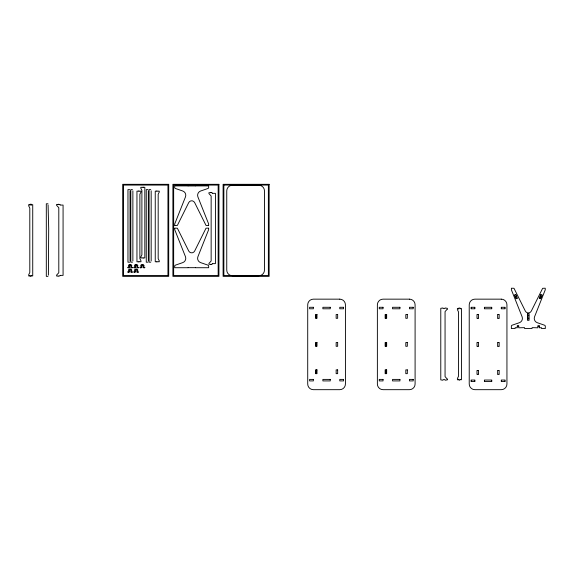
<?xml version="1.0" encoding="UTF-8"?>
<svg xmlns="http://www.w3.org/2000/svg" width="574" height="574" viewBox="0 0 574 574"><rect width="100%" height="100%" fill="white"/><g stroke="black" fill="none" stroke-linecap="round" stroke-linejoin="round"><path stroke-width="0.86" d="M31.319 275.599C31.584 277.127 29.74 276.281 30.056 275.463M31.62 275.599L32.732 275.979L32.732 204.617L31.62 204.99M58.046 204.423L58.799 204.215M139.532 191.149L138.363 190.999M142.252 257.913L143.421 258.063M157.821 191.149L156.652 190.999M210.393 192.692L211.146 192.484M460.018 379.4C460.262 381.007 458.475 379.945 458.769 379.271M48.388 275.161L48.69 228.617L48.08 204.918M130.047 260.991L130.047 190.812M132.874 260.991L132.874 190.812M148.336 260.991L148.336 190.812M151.17 260.991L151.17 190.812M447.268 309.164L445.266 311.352A0.753 0.753 0 0 0 445.058 311.876L445.058 376.322A0.753 0.753 0 0 0 445.266 376.845L447.268 379.084M539.259 298.215L540.744 294.469M540.658 298.767L542.15 295.022M132.644 267.262L132.221 267.907L130.772 267.62L130.772 265.396M132.644 271.782L132.221 272.435L130.772 272.141L130.772 269.916M138.678 267.262L138.234 267.914L136.806 267.62L136.806 265.396M138.678 271.782L138.234 272.442L136.806 272.141L136.806 269.916M144.935 267.262L144.49 267.914L143.062 267.62L143.062 265.396M195.26 185.954L188.121 185.954M188.121 267.671L195.26 267.671M30.056 205.133L30.149 204.236L31.319 204.236L31.319 204.99M29.977 275.448L29.848 275.979L28.7 275.979L28.7 274.917A0.854 0.854 0 0 1 28.772 274.53L29.719 272.679A0.753 0.753 0 0 0 29.798 272.341L29.798 208.247A0.753 0.753 0 0 0 29.719 207.91L28.779 206.059A0.753 0.753 0 0 1 28.7 205.714L28.7 204.617L29.848 204.617L29.977 205.14M458.669 379.256L458.547 379.78L457.399 379.78L457.399 378.675A0.753 0.753 0 0 1 457.478 378.338L458.418 376.479A0.753 0.753 0 0 0 458.497 376.142L458.497 312.055A0.753 0.753 0 0 0 458.418 311.711L457.478 309.86A0.854 0.854 0 0 1 457.399 309.472L457.399 308.417L458.547 308.417L458.669 308.941M458.755 308.934L458.848 308.037L460.018 308.037L460.018 308.798M514.799 294.907L515.61 294.584M515.337 296.256L516.148 295.933M515.768 297.339L516.578 297.023M516.291 298.652L517.095 298.329M128.289 267.369L128.755 267.226M134.323 267.369L134.79 267.226M140.587 267.369L141.053 267.226M128.289 271.897L128.755 271.753M134.323 271.897L134.79 271.753M187.999 185.904L174.718 185.904L174.718 187.433A1.134 1.134 0 0 0 175.479 188.502L182.726 190.999A4.527 4.527 0 0 1 185.459 196.947L174.74 223.932L174.718 225.36M195.382 185.904L208.663 185.904L208.663 187.433A1.134 1.134 0 0 1 207.896 188.502L200.649 190.999A4.527 4.527 0 0 0 197.922 196.947L208.635 223.932L208.663 225.36M141.95 187.303L140.802 187.303L140.802 188.028A0.753 0.753 0 0 0 140.881 188.365L141.814 190.216A0.753 0.753 0 0 1 141.9 190.561L141.9 254.648A0.753 0.753 0 0 1 141.814 254.992L140.881 256.843A0.753 0.753 0 0 0 140.802 257.181L140.802 257.913L141.95 257.913M143.572 187.303L144.827 187.303L144.827 257.913L143.572 257.913M129.645 189.614L127.966 189.614L127.966 262.189L129.645 262.189M132.472 189.614L130.8 189.614L130.8 262.189L132.472 262.189M147.941 189.614L146.262 189.614L146.262 262.189L147.941 262.189M150.768 189.614L149.089 189.614L149.089 262.189L150.768 262.189M138.212 191.149L136.949 191.149L136.949 261.758L138.212 261.758M139.834 191.149L140.982 191.149L140.982 191.874A0.753 0.753 0 0 1 140.903 192.211L139.963 194.069A0.753 0.753 0 0 0 139.884 194.407L139.884 258.501A0.753 0.753 0 0 0 139.963 258.838L140.903 260.689A0.753 0.753 0 0 1 140.982 261.034L140.982 261.758L139.834 261.758M156.501 191.149L155.245 191.149L155.245 261.758L156.501 261.758M158.123 191.149L159.278 191.149L159.278 191.874A0.753 0.753 0 0 1 159.192 192.211L158.259 194.069A0.753 0.753 0 0 0 158.18 194.407L158.18 258.501A0.753 0.753 0 0 0 158.259 258.838L159.192 260.689A0.753 0.753 0 0 1 159.278 261.034L159.278 261.758L158.123 261.758M210.091 192.692L208.929 192.692L208.943 193.596L210.938 195.748A0.753 0.753 0 0 1 211.146 196.265L211.146 260.711A0.753 0.753 0 0 1 210.938 261.235L208.943 263.387L208.929 264.284L210.091 264.284M211.361 192.692L212.516 193.036M212.516 193.338L215.422 193.338L215.422 263.645L212.516 263.645M47.986 203.784L46.307 203.784L46.307 276.352L47.986 276.352M57.744 204.423L56.582 204.423L56.596 205.327L58.591 207.472A0.753 0.753 0 0 1 58.799 207.996L58.799 272.442A0.753 0.753 0 0 1 58.591 272.966L56.604 275.082L56.582 276.015L57.744 276.015M59.014 204.423L60.17 204.767M60.17 205.069L63.075 205.069L63.075 275.377L60.17 275.377M174.869 225.51L177.366 225.417L188.717 202.608A3.322 3.322 0 0 1 194.665 202.608L206.016 225.417L208.513 225.51M174.869 228.115L177.366 228.201L188.717 251.017A3.322 3.322 0 0 0 194.665 251.017L206.016 228.201L208.513 228.115M211.39 264.284L212.516 263.947M129.652 265.166L130.571 265.166M135.686 265.166L136.605 265.166M141.943 265.166L142.861 265.166M187.999 267.721L174.718 267.721L174.718 266.192A1.134 1.134 0 0 1 175.479 265.123L182.726 262.627A4.527 4.527 0 0 0 185.459 256.678L174.74 229.693L174.718 228.265M195.382 267.721L208.663 267.721L208.663 266.192A1.134 1.134 0 0 0 207.896 265.123L200.649 262.627A4.527 4.527 0 0 1 197.922 256.678L208.635 229.693L208.663 228.265M129.652 269.694L130.571 269.694M135.686 269.694L136.605 269.694M59.043 276.015L60.17 275.678M471.111 307.284L474.877 307.284M484.391 307.284L491.774 307.284M501.281 307.284L505.055 307.284M471.111 308.79L474.877 308.79M484.391 308.79L491.774 308.79M501.281 308.79L505.055 308.79M527.893 313.698L528.762 313.698M477.317 314.538L478.185 314.538M497.981 314.538L498.849 314.538M527.893 315.155L528.762 315.155M527.893 315.915L528.762 315.915M527.893 317.974L528.762 317.974M477.317 318.305L478.185 318.305M497.981 318.305L498.849 318.305M527.893 318.728L528.762 318.728M527.893 320.184L528.762 320.184M517.561 325.781L518.43 325.781M538.225 325.781L539.094 325.781M477.317 342.534L478.185 342.534M497.981 342.534L498.849 342.534M477.317 346.301L478.185 346.301M497.981 346.301L498.849 346.301M477.317 370.524L478.185 370.524M497.981 370.524L498.849 370.524M477.317 374.298L478.185 374.298M497.981 374.298L498.849 374.298M471.111 380.038L474.877 380.038M484.391 380.038L491.774 380.038M501.281 380.038L505.055 380.038M471.111 381.552L474.877 381.552M484.391 381.552L491.774 381.552M501.281 381.552L505.055 381.552M143.758 267.226L144.225 267.369M137.495 267.226L137.961 267.369M131.46 267.226L131.927 267.369M137.495 271.753L137.961 271.897M131.46 271.753L131.927 271.897M541.045 294.584L541.849 294.907M540.507 295.933L541.318 296.256M540.077 297.023L540.88 297.339M539.56 298.329L540.364 298.652M139.877 267.262L140.321 267.914L141.742 267.62L141.742 265.396M133.613 267.262L134.058 267.914L135.486 267.62L135.486 265.396M133.613 271.782L134.058 272.442L135.486 272.141L135.486 269.916M127.579 267.262L128.024 267.914L129.451 267.62L129.451 265.396M127.579 271.782L128.024 272.442L129.451 272.141L129.451 269.916M515.904 294.469L517.396 298.215M514.505 295.022L515.99 298.767M539.409 325.781L539.409 326.649L537.903 326.649L537.903 325.781M539.409 326.972L539.409 327.804L541.454 327.668L541.526 328.558L545.3 328.558L545.3 326.276A1.134 1.134 0 0 0 544.539 325.207L537.293 322.71A4.527 4.527 0 0 1 534.559 316.762L545.271 289.777L545.228 288.22L542.645 288.306L531.302 311.101A3.322 3.322 0 0 1 525.354 311.101L513.995 288.284L511.42 288.22L511.377 289.777L522.096 316.762A4.527 4.527 0 0 1 519.362 322.71L512.116 325.207A1.134 1.134 0 0 0 511.355 326.276L511.355 328.558L515.122 328.558L515.201 327.668L517.239 327.804L517.239 326.972M537.903 326.972L537.903 327.804L532.134 327.646L532.019 328.558L524.636 328.558L524.521 327.646L518.753 327.804L518.753 326.972M529.085 313.698L529.085 320.184M527.571 313.698L527.571 320.184M518.753 325.781L518.753 326.649L517.239 326.649L517.239 325.781M505.055 307.607L505.055 308.475M505.055 380.361L505.055 381.229M501.281 307.607L501.281 308.475M501.281 380.361L501.281 381.229M499.165 314.538L499.165 318.305M499.165 342.534L499.165 346.301M499.165 370.524L499.165 374.298M497.658 314.538L497.658 318.305M497.658 342.534L497.658 346.301M497.658 370.524L497.658 374.298M491.774 307.607L491.774 308.475M491.774 380.361L491.774 381.229M484.391 307.607L484.391 308.475M484.391 380.361L484.391 381.229M478.501 314.538L478.501 318.305M478.501 342.534L478.501 346.301M478.501 370.524L478.501 374.298M476.994 314.538L476.994 318.305M476.994 342.534L476.994 346.301M476.994 370.524L476.994 374.298M474.877 307.607L474.877 308.475M474.877 380.361L474.877 381.229M471.111 307.607L471.111 308.475M471.111 380.361L471.111 381.229M460.319 308.79L461.431 308.417L461.431 379.78L460.319 379.4M447.268 309.027L447.268 308.303L445.058 307.965C445.309 308.877 442.769 308.884 442.999 307.965L440.782 308.303L440.782 379.895L442.999 380.232C442.841 379.314 445.209 379.292 445.058 380.232L447.268 379.895L447.268 379.163M385.907 314.538L385.907 318.305M385.907 342.534L385.907 346.301M385.907 369.886L385.907 373.66M316.238 314.538L316.238 318.305M316.238 342.534L316.238 346.301M316.238 369.886L316.238 373.66M211.146 264.463L210.393 264.284M157.821 261.758L156.652 261.909M143.651 267.082C145.889 263.516 138.865 263.523 141.161 267.082M143.421 187.153L142.252 187.303M139.532 261.758L138.363 261.909M137.387 267.082C139.647 263.509 132.63 263.509 134.897 267.082M137.387 271.61C139.654 268.058 132.623 268.044 134.897 271.61M131.353 267.082C133.591 263.473 126.545 263.559 128.863 267.082M131.353 271.61C133.627 268.058 126.589 268.044 128.863 271.61M58.799 276.194L58.046 276.015M123.446 185.072L123.446 275.599L167.952 275.599L167.952 185.072L123.446 185.072M173.657 185.072L173.657 275.599L218.163 275.599L218.163 185.072L173.657 185.072M223.86 185.072L223.86 275.599L268.374 275.599L268.374 185.072L223.86 185.072M168.706 184.319L122.693 184.319L122.693 276.352L168.706 276.352L168.706 184.319M218.916 184.319L172.896 184.319L172.896 276.352L218.916 276.352L218.916 184.319M269.127 184.319L223.107 184.319L223.107 276.352L269.127 276.352L269.127 184.319M258.817 185.223L232.413 185.223A5.661 5.661 0 0 0 226.752 190.884L226.752 270.089A5.661 5.661 0 0 0 232.413 275.75L258.817 275.75A5.661 5.661 0 0 0 264.471 270.089L264.471 190.884A5.661 5.661 0 0 0 258.817 185.223M339.772 299.154L313.368 299.154A5.661 5.661 0 0 0 307.714 304.816L307.714 384.02A5.661 5.661 0 0 0 313.368 389.681L339.772 389.681A5.661 5.661 0 0 0 345.426 384.02L345.426 304.816A5.661 5.661 0 0 0 339.772 299.154M409.441 299.154L383.037 299.154A5.661 5.661 0 0 0 377.376 304.816L377.376 384.02A5.661 5.661 0 0 0 383.037 389.681L409.441 389.681A5.661 5.661 0 0 0 415.095 384.02L415.095 304.816A5.661 5.661 0 0 0 409.441 299.154M501.281 299.154L474.877 299.154A5.661 5.661 0 0 0 469.223 304.816L469.223 384.02A5.661 5.661 0 0 0 474.877 389.681L501.281 389.681A5.661 5.661 0 0 0 506.942 384.02L506.942 304.816A5.661 5.661 0 0 0 501.281 299.154M313.368 307.284L309.594 307.284L309.594 308.79L313.368 308.79L313.368 307.284M330.258 307.284L322.882 307.284L322.882 308.79L330.258 308.79L330.258 307.284M343.546 307.284L339.772 307.284L339.772 308.79L343.546 308.79L343.546 307.284M383.037 307.284L379.263 307.284L379.263 308.79L383.037 308.79L383.037 307.284M399.927 307.284L392.544 307.284L392.544 308.79L399.927 308.79L399.927 307.284M413.208 307.284L409.441 307.284L409.441 308.79L413.208 308.79L413.208 307.284M316.992 314.538L315.485 314.538L315.485 318.305L316.992 318.305L316.992 314.538M337.656 314.538L336.149 314.538L336.149 318.305L337.656 318.305L337.656 314.538M386.661 314.538L385.147 314.538L385.147 318.305L386.661 318.305L386.661 314.538M407.325 314.538L405.811 314.538L405.811 318.305L407.325 318.305L407.325 314.538M316.992 342.534L315.485 342.534L315.485 346.301L316.992 346.301L316.992 342.534M337.656 342.534L336.149 342.534L336.149 346.301L337.656 346.301L337.656 342.534M386.661 342.534L385.147 342.534L385.147 346.301L386.661 346.301L386.661 342.534M407.325 342.534L405.811 342.534L405.811 346.301L407.325 346.301L407.325 342.534M316.992 369.886L315.485 369.886L315.485 373.66L316.992 373.66L316.992 369.886M337.656 369.886L336.149 369.886L336.149 373.66L337.656 373.66L337.656 369.886M386.661 369.886L385.147 369.886L385.147 373.66L386.661 373.66L386.661 369.886M407.325 369.886L405.811 369.886L405.811 373.66L407.325 373.66L407.325 369.886M313.368 379.4L309.594 379.4L309.594 380.914L313.368 380.914L313.368 379.4M330.258 379.4L322.882 379.4L322.882 380.914L330.258 380.914L330.258 379.4M343.546 379.4L339.772 379.4L339.772 380.914L343.546 380.914L343.546 379.4M383.037 379.4L379.263 379.4L379.263 380.914L383.037 380.914L383.037 379.4M399.927 379.4L392.544 379.4L392.544 380.914L399.927 380.914L399.927 379.4M413.208 379.4L409.441 379.4L409.441 380.914L413.208 380.914L413.208 379.4"/></g></svg>
